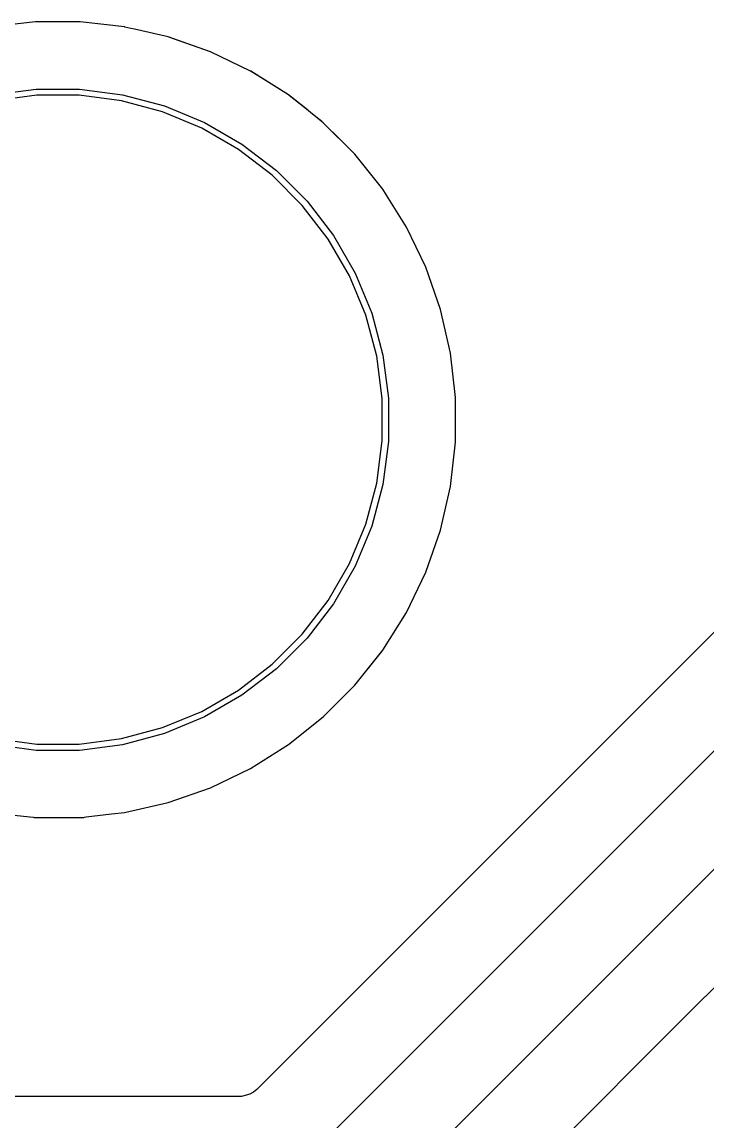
# Model space of a CAD drawing. Header units: inches. Extents: x 1.3 to 5.24, y -7.03 to -1.12.
# Drawn here: x 1.4958 to 1.6891, y -4.0069 to -3.6968 of the extents above; entities that cross this region are included whole.
import ezdxf

# ---------------------------------------------------------------- set-up
doc = ezdxf.new("R2010")
doc.units = ezdxf.units.IN
doc.header["$MEASUREMENT"] = 0
for name, color, linetype, true_color in [('B.Cu', 153, 'CONTINUOUS', 0x4d7fc4), ('B.Mask', 4, 'CONTINUOUS', 0x02ffee), ('B.Paste', 132, 'CONTINUOUS', 0x00c2c2), ('B.Silkscreen', 31, 'CONTINUOUS', 0xe8b2a7), ('Edge.Cuts', 254, 'CONTINUOUS', 0xd0d2cd), ('F.Cu', 13, 'CONTINUOUS', 0xc83434), ('F.Mask', 201, 'CONTINUOUS', 0xd864ff), ('F.Paste', 253, 'CONTINUOUS', 0xb4a09a), ('F.Silkscreen', 41, 'CONTINUOUS', 0xf2eda1), ('In1.Cu', 91, 'CONTINUOUS', 0x7fc87f), ('In2.Cu', 33, 'CONTINUOUS', 0xce7d2c)]:
    doc.layers.add(name, color=color, linetype=linetype, true_color=true_color)

msp = doc.modelspace()

# ---------------------------------------------------------------- linework, layer by layer
at = {"layer": 'B.Cu', "linetype": 'CONTINUOUS'}
for p, q in [((1.4996, -3.69683), (1.48708, -3.69824)), ((1.51221, -3.69683), (1.4996, -3.69683)), ((1.4996, -3.69683), (1.4996, -3.69683)), ((1.4996, -3.69683), (1.4996, -3.69683)), ((1.52473, -3.69824), (1.51221, -3.69683)), ((1.51221, -3.69683), (1.51221, -3.69683)), ((1.51221, -3.69683), (1.51221, -3.69683)), ((1.52474, -3.69824), (1.52473, -3.69824)), ((1.52473, -3.69824), (1.52473, -3.69824)), ((1.52473, -3.69824), (1.52473, -3.69824)), ((1.52473, -3.69824), (1.52473, -3.69824)), ((1.52473, -3.69824), (1.52473, -3.69824)), ((1.52478, -3.69825), (1.52474, -3.69824)), ((1.52645, -3.69863), (1.52478, -3.69825)), ((1.52754, -3.69888), (1.52645, -3.69863)), ((1.53702, -3.70105), (1.52754, -3.69888)), ((1.53704, -3.70105), (1.53702, -3.70105)), ((1.54123, -3.70252), (1.53704, -3.70105)), ((1.54892, -3.70521), (1.54123, -3.70252)), ((1.56028, -3.71068), (1.54892, -3.70521)), ((1.56243, -3.71203), (1.56028, -3.71068)), ((1.56028, -3.71068), (1.56028, -3.71068)), ((1.57095, -3.71739), (1.56243, -3.71203)), ((1.48766, -3.71735), (1.49979, -3.71575)), ((1.49991, -3.71752), (1.48801, -3.71909)), ((1.49979, -3.71575), (1.51202, -3.71575)), ((1.51191, -3.71752), (1.49991, -3.71752)), ((1.5238, -3.71909), (1.51191, -3.71752)), ((1.51202, -3.71575), (1.52415, -3.71735)), ((1.52415, -3.71735), (1.53596, -3.72051)), ((1.57119, -3.71758), (1.57095, -3.71739)), ((1.57561, -3.7211), (1.57119, -3.71758)), ((1.53539, -3.72219), (1.5238, -3.71909)), ((1.53596, -3.72051), (1.54726, -3.72519)), ((1.54648, -3.72678), (1.53539, -3.72219)), ((1.57821, -3.72318), (1.57561, -3.7211)), ((1.5792, -3.72396), (1.57821, -3.72318)), ((1.5808, -3.72524), (1.5792, -3.72396)), ((1.55687, -3.73278), (1.54648, -3.72678)), ((1.54726, -3.72519), (1.55785, -3.73131)), ((1.58972, -3.73416), (1.5808, -3.72524)), ((1.56639, -3.74009), (1.55687, -3.73278)), ((1.55785, -3.73131), (1.56756, -3.73876)), ((1.59758, -3.74401), (1.58972, -3.73416)), ((1.56756, -3.73876), (1.57621, -3.7474)), ((1.57487, -3.74857), (1.56639, -3.74009)), ((1.59861, -3.74566), (1.59758, -3.74401)), ((1.60428, -3.75468), (1.59861, -3.74566)), ((1.58218, -3.75809), (1.57487, -3.74857)), ((1.57621, -3.7474), (1.58365, -3.75711)), ((1.60975, -3.76604), (1.60428, -3.75468)), ((1.58818, -3.76848), (1.58218, -3.75809)), ((1.58365, -3.75711), (1.58977, -3.7677)), ((1.61391, -3.77794), (1.60975, -3.76604)), ((1.59277, -3.77957), (1.58818, -3.76848)), ((1.58977, -3.7677), (1.59445, -3.779)), ((1.59587, -3.79116), (1.59277, -3.77957)), ((1.59445, -3.779), (1.59761, -3.79081)), ((1.61672, -3.79023), (1.61391, -3.77794)), ((1.59744, -3.80306), (1.59587, -3.79116)), ((1.59761, -3.79081), (1.59921, -3.80294)), ((1.61813, -3.80275), (1.61672, -3.79023)), ((1.59744, -3.81505), (1.59744, -3.80306)), ((1.59921, -3.80294), (1.59921, -3.81517)), ((1.61813, -3.81536), (1.61813, -3.80275)), ((1.59587, -3.82695), (1.59744, -3.81505)), ((1.59921, -3.81517), (1.59761, -3.8273)), ((1.61672, -3.82788), (1.61813, -3.81536)), ((1.59277, -3.83854), (1.59587, -3.82695)), ((1.59761, -3.8273), (1.59445, -3.83911)), ((1.61391, -3.84017), (1.61672, -3.82788)), ((1.58818, -3.84963), (1.59277, -3.83854)), ((1.59445, -3.83911), (1.58977, -3.85041)), ((1.60975, -3.85207), (1.61391, -3.84017)), ((1.58218, -3.86002), (1.58818, -3.84963)), ((1.58977, -3.85041), (1.58365, -3.861)), ((1.60428, -3.86343), (1.60975, -3.85207)), ((1.57487, -3.86954), (1.58218, -3.86002)), ((1.58365, -3.861), (1.57621, -3.87071)), ((1.59758, -3.8741), (1.60428, -3.86343)), ((1.56639, -3.87802), (1.57487, -3.86954)), ((1.57621, -3.87071), (1.56756, -3.87936)), ((1.58972, -3.88395), (1.59729, -3.87446)), ((1.59729, -3.87446), (1.59758, -3.8741)), ((1.55687, -3.88533), (1.56639, -3.87802)), ((1.56756, -3.87936), (1.55785, -3.8868)), ((1.54648, -3.89133), (1.55687, -3.88533)), ((1.5808, -3.89287), (1.58972, -3.88395)), ((1.55785, -3.8868), (1.54726, -3.89292)), ((1.53539, -3.89592), (1.54648, -3.89133)), ((1.54726, -3.89292), (1.53596, -3.8976)), ((1.57095, -3.90073), (1.5808, -3.89287)), ((1.5238, -3.89902), (1.53539, -3.89592)), ((1.53596, -3.8976), (1.52415, -3.90076)), ((1.49979, -3.90236), (1.48766, -3.90076)), ((1.48801, -3.89902), (1.49991, -3.90059)), ((1.49991, -3.90059), (1.51191, -3.90059)), ((1.51191, -3.90059), (1.5238, -3.89902)), ((1.52415, -3.90076), (1.51202, -3.90236)), ((1.56028, -3.90743), (1.57095, -3.90073)), ((1.51202, -3.90236), (1.49979, -3.90236)), ((1.54892, -3.9129), (1.56028, -3.90743)), ((1.53702, -3.91706), (1.54892, -3.9129)), ((1.52473, -3.91987), (1.53702, -3.91706)), ((1.49259, -3.92049), (1.49892, -3.9212)), ((1.49892, -3.9212), (1.49922, -3.92128)), ((1.49922, -3.92128), (1.51221, -3.92128)), ((1.51221, -3.92128), (1.51321, -3.92128)), ((1.51321, -3.92128), (1.51341, -3.92117)), ((1.51341, -3.92117), (1.5139, -3.92109)), ((1.5139, -3.92109), (1.52103, -3.92029)), ((1.52103, -3.92029), (1.52473, -3.91987)), ((1.52473, -3.91987), (1.52473, -3.91987)), ((1.52473, -3.91987), (1.52473, -3.91987))]:
    msp.add_line(p, q, dxfattribs=at)
at = {"layer": 'B.Mask', "linetype": 'CONTINUOUS'}
for p, q in [((1.48766, -3.71735), (1.49979, -3.71575)), ((1.49991, -3.71752), (1.48801, -3.71909)), ((1.49979, -3.71575), (1.51202, -3.71575)), ((1.51191, -3.71752), (1.49991, -3.71752)), ((1.5238, -3.71909), (1.51191, -3.71752)), ((1.51202, -3.71575), (1.52415, -3.71735)), ((1.52415, -3.71735), (1.53596, -3.72051)), ((1.53539, -3.72219), (1.5238, -3.71909)), ((1.53596, -3.72051), (1.54726, -3.72519)), ((1.54648, -3.72678), (1.53539, -3.72219)), ((1.55687, -3.73278), (1.54648, -3.72678)), ((1.54726, -3.72519), (1.55785, -3.73131)), ((1.56639, -3.74009), (1.55687, -3.73278)), ((1.55785, -3.73131), (1.56756, -3.73876)), ((1.56756, -3.73876), (1.57621, -3.7474)), ((1.57487, -3.74857), (1.56639, -3.74009)), ((1.58218, -3.75809), (1.57487, -3.74857)), ((1.57621, -3.7474), (1.58365, -3.75711)), ((1.58818, -3.76848), (1.58218, -3.75809)), ((1.58365, -3.75711), (1.58977, -3.7677)), ((1.59277, -3.77957), (1.58818, -3.76848)), ((1.58977, -3.7677), (1.59445, -3.779)), ((1.59587, -3.79116), (1.59277, -3.77957)), ((1.59445, -3.779), (1.59761, -3.79081)), ((1.59744, -3.80306), (1.59587, -3.79116)), ((1.59761, -3.79081), (1.59921, -3.80294)), ((1.59744, -3.81505), (1.59744, -3.80306)), ((1.59921, -3.80294), (1.59921, -3.81517)), ((1.59587, -3.82695), (1.59744, -3.81505)), ((1.59921, -3.81517), (1.59761, -3.8273)), ((1.59277, -3.83854), (1.59587, -3.82695)), ((1.59761, -3.8273), (1.59445, -3.83911)), ((1.58818, -3.84963), (1.59277, -3.83854)), ((1.59445, -3.83911), (1.58977, -3.85041)), ((1.58218, -3.86002), (1.58818, -3.84963)), ((1.58977, -3.85041), (1.58365, -3.861)), ((1.57487, -3.86954), (1.58218, -3.86002)), ((1.58365, -3.861), (1.57621, -3.87071)), ((1.56639, -3.87802), (1.57487, -3.86954)), ((1.57621, -3.87071), (1.56756, -3.87936)), ((1.55687, -3.88533), (1.56639, -3.87802)), ((1.56756, -3.87936), (1.55785, -3.8868)), ((1.54648, -3.89133), (1.55687, -3.88533)), ((1.55785, -3.8868), (1.54726, -3.89292)), ((1.53539, -3.89592), (1.54648, -3.89133)), ((1.54726, -3.89292), (1.53596, -3.8976)), ((1.5238, -3.89902), (1.53539, -3.89592)), ((1.53596, -3.8976), (1.52415, -3.90076)), ((1.49979, -3.90236), (1.48766, -3.90076)), ((1.48801, -3.89902), (1.49991, -3.90059)), ((1.49991, -3.90059), (1.51191, -3.90059)), ((1.51191, -3.90059), (1.5238, -3.89902)), ((1.52415, -3.90076), (1.51202, -3.90236)), ((1.51202, -3.90236), (1.49979, -3.90236))]:
    msp.add_line(p, q, dxfattribs=at)
at = {"layer": 'B.Paste', "linetype": 'CONTINUOUS'}
for p, q in [((1.48766, -3.71735), (1.49979, -3.71575)), ((1.49991, -3.71752), (1.48801, -3.71909)), ((1.49979, -3.71575), (1.51202, -3.71575)), ((1.51191, -3.71752), (1.49991, -3.71752)), ((1.5238, -3.71909), (1.51191, -3.71752)), ((1.51202, -3.71575), (1.52415, -3.71735)), ((1.52415, -3.71735), (1.53596, -3.72051)), ((1.53539, -3.72219), (1.5238, -3.71909)), ((1.53596, -3.72051), (1.54726, -3.72519)), ((1.54648, -3.72678), (1.53539, -3.72219)), ((1.55687, -3.73278), (1.54648, -3.72678)), ((1.54726, -3.72519), (1.55785, -3.73131)), ((1.56639, -3.74009), (1.55687, -3.73278)), ((1.55785, -3.73131), (1.56756, -3.73876)), ((1.56756, -3.73876), (1.57621, -3.7474)), ((1.57487, -3.74857), (1.56639, -3.74009)), ((1.58218, -3.75809), (1.57487, -3.74857)), ((1.57621, -3.7474), (1.58365, -3.75711)), ((1.58818, -3.76848), (1.58218, -3.75809)), ((1.58365, -3.75711), (1.58977, -3.7677)), ((1.59277, -3.77957), (1.58818, -3.76848)), ((1.58977, -3.7677), (1.59445, -3.779)), ((1.59587, -3.79116), (1.59277, -3.77957)), ((1.59445, -3.779), (1.59761, -3.79081)), ((1.59744, -3.80306), (1.59587, -3.79116)), ((1.59761, -3.79081), (1.59921, -3.80294)), ((1.59744, -3.81505), (1.59744, -3.80306)), ((1.59921, -3.80294), (1.59921, -3.81517)), ((1.59587, -3.82695), (1.59744, -3.81505)), ((1.59921, -3.81517), (1.59761, -3.8273)), ((1.59277, -3.83854), (1.59587, -3.82695)), ((1.59761, -3.8273), (1.59445, -3.83911)), ((1.58818, -3.84963), (1.59277, -3.83854)), ((1.59445, -3.83911), (1.58977, -3.85041)), ((1.58218, -3.86002), (1.58818, -3.84963)), ((1.58977, -3.85041), (1.58365, -3.861)), ((1.57487, -3.86954), (1.58218, -3.86002)), ((1.58365, -3.861), (1.57621, -3.87071)), ((1.56639, -3.87802), (1.57487, -3.86954)), ((1.57621, -3.87071), (1.56756, -3.87936)), ((1.55687, -3.88533), (1.56639, -3.87802)), ((1.56756, -3.87936), (1.55785, -3.8868)), ((1.54648, -3.89133), (1.55687, -3.88533)), ((1.55785, -3.8868), (1.54726, -3.89292)), ((1.53539, -3.89592), (1.54648, -3.89133)), ((1.54726, -3.89292), (1.53596, -3.8976)), ((1.5238, -3.89902), (1.53539, -3.89592)), ((1.53596, -3.8976), (1.52415, -3.90076)), ((1.49979, -3.90236), (1.48766, -3.90076)), ((1.48801, -3.89902), (1.49991, -3.90059)), ((1.49991, -3.90059), (1.51191, -3.90059)), ((1.51191, -3.90059), (1.5238, -3.89902)), ((1.52415, -3.90076), (1.51202, -3.90236)), ((1.51202, -3.90236), (1.49979, -3.90236))]:
    msp.add_line(p, q, dxfattribs=at)
at = {"layer": 'B.Silkscreen', "linetype": 'CONTINUOUS'}
for p, q in [((1.48766, -3.71735), (1.49979, -3.71575)), ((1.49991, -3.71752), (1.48801, -3.71909)), ((1.49979, -3.71575), (1.51202, -3.71575)), ((1.51191, -3.71752), (1.49991, -3.71752)), ((1.5238, -3.71909), (1.51191, -3.71752)), ((1.51202, -3.71575), (1.52415, -3.71735)), ((1.52415, -3.71735), (1.53596, -3.72051)), ((1.53539, -3.72219), (1.5238, -3.71909)), ((1.53596, -3.72051), (1.54726, -3.72519)), ((1.54648, -3.72678), (1.53539, -3.72219)), ((1.55687, -3.73278), (1.54648, -3.72678)), ((1.54726, -3.72519), (1.55785, -3.73131)), ((1.56639, -3.74009), (1.55687, -3.73278)), ((1.55785, -3.73131), (1.56756, -3.73876)), ((1.56756, -3.73876), (1.57621, -3.7474)), ((1.57487, -3.74857), (1.56639, -3.74009)), ((1.58218, -3.75809), (1.57487, -3.74857)), ((1.57621, -3.7474), (1.58365, -3.75711)), ((1.58818, -3.76848), (1.58218, -3.75809)), ((1.58365, -3.75711), (1.58977, -3.7677)), ((1.59277, -3.77957), (1.58818, -3.76848)), ((1.58977, -3.7677), (1.59445, -3.779)), ((1.59587, -3.79116), (1.59277, -3.77957)), ((1.59445, -3.779), (1.59761, -3.79081)), ((1.59744, -3.80306), (1.59587, -3.79116)), ((1.59761, -3.79081), (1.59921, -3.80294)), ((1.59744, -3.81505), (1.59744, -3.80306)), ((1.59921, -3.80294), (1.59921, -3.81517)), ((1.59587, -3.82695), (1.59744, -3.81505)), ((1.59921, -3.81517), (1.59761, -3.8273)), ((1.59277, -3.83854), (1.59587, -3.82695)), ((1.59761, -3.8273), (1.59445, -3.83911)), ((1.58818, -3.84963), (1.59277, -3.83854)), ((1.59445, -3.83911), (1.58977, -3.85041)), ((1.58218, -3.86002), (1.58818, -3.84963)), ((1.58977, -3.85041), (1.58365, -3.861)), ((1.57487, -3.86954), (1.58218, -3.86002)), ((1.58365, -3.861), (1.57621, -3.87071)), ((1.56639, -3.87802), (1.57487, -3.86954)), ((1.57621, -3.87071), (1.56756, -3.87936)), ((1.55687, -3.88533), (1.56639, -3.87802)), ((1.56756, -3.87936), (1.55785, -3.8868)), ((1.54648, -3.89133), (1.55687, -3.88533)), ((1.55785, -3.8868), (1.54726, -3.89292)), ((1.53539, -3.89592), (1.54648, -3.89133)), ((1.54726, -3.89292), (1.53596, -3.8976)), ((1.5238, -3.89902), (1.53539, -3.89592)), ((1.53596, -3.8976), (1.52415, -3.90076)), ((1.49979, -3.90236), (1.48766, -3.90076)), ((1.48801, -3.89902), (1.49991, -3.90059)), ((1.49991, -3.90059), (1.51191, -3.90059)), ((1.51191, -3.90059), (1.5238, -3.89902)), ((1.52415, -3.90076), (1.51202, -3.90236)), ((1.51202, -3.90236), (1.49979, -3.90236))]:
    msp.add_line(p, q, dxfattribs=at)
at = {"layer": 'Edge.Cuts', "linetype": 'CONTINUOUS'}
for p, q in [((1.48766, -3.71735), (1.49979, -3.71575)), ((1.49991, -3.71752), (1.48801, -3.71909)), ((1.49979, -3.71575), (1.51202, -3.71575)), ((1.51191, -3.71752), (1.49991, -3.71752)), ((1.5238, -3.71909), (1.51191, -3.71752)), ((1.51202, -3.71575), (1.52415, -3.71735)), ((1.52415, -3.71735), (1.53596, -3.72051)), ((1.53539, -3.72219), (1.5238, -3.71909)), ((1.53596, -3.72051), (1.54726, -3.72519)), ((1.54648, -3.72678), (1.53539, -3.72219)), ((1.55687, -3.73278), (1.54648, -3.72678)), ((1.54726, -3.72519), (1.55785, -3.73131)), ((1.56639, -3.74009), (1.55687, -3.73278)), ((1.55785, -3.73131), (1.56756, -3.73876)), ((1.56756, -3.73876), (1.57621, -3.7474)), ((1.57487, -3.74857), (1.56639, -3.74009)), ((1.58218, -3.75809), (1.57487, -3.74857)), ((1.57621, -3.7474), (1.58365, -3.75711)), ((1.58818, -3.76848), (1.58218, -3.75809)), ((1.58365, -3.75711), (1.58977, -3.7677)), ((1.59277, -3.77957), (1.58818, -3.76848)), ((1.58977, -3.7677), (1.59445, -3.779)), ((1.59587, -3.79116), (1.59277, -3.77957)), ((1.59445, -3.779), (1.59761, -3.79081)), ((1.59744, -3.80306), (1.59587, -3.79116)), ((1.59761, -3.79081), (1.59921, -3.80294)), ((1.59744, -3.81505), (1.59744, -3.80306)), ((1.59921, -3.80294), (1.59921, -3.81517)), ((1.59587, -3.82695), (1.59744, -3.81505)), ((1.59921, -3.81517), (1.59761, -3.8273)), ((1.59277, -3.83854), (1.59587, -3.82695)), ((1.59761, -3.8273), (1.59445, -3.83911)), ((1.58818, -3.84963), (1.59277, -3.83854)), ((1.59445, -3.83911), (1.58977, -3.85041)), ((1.58218, -3.86002), (1.58818, -3.84963)), ((1.58977, -3.85041), (1.58365, -3.861)), ((1.57487, -3.86954), (1.58218, -3.86002)), ((1.58365, -3.861), (1.57621, -3.87071)), ((1.56639, -3.87802), (1.57487, -3.86954)), ((1.57621, -3.87071), (1.56756, -3.87936)), ((1.55687, -3.88533), (1.56639, -3.87802)), ((1.56756, -3.87936), (1.55785, -3.8868)), ((1.54648, -3.89133), (1.55687, -3.88533)), ((1.55785, -3.8868), (1.54726, -3.89292)), ((1.53539, -3.89592), (1.54648, -3.89133)), ((1.54726, -3.89292), (1.53596, -3.8976)), ((1.5238, -3.89902), (1.53539, -3.89592)), ((1.53596, -3.8976), (1.52415, -3.90076)), ((1.49979, -3.90236), (1.48766, -3.90076)), ((1.48801, -3.89902), (1.49991, -3.90059)), ((1.49991, -3.90059), (1.51191, -3.90059)), ((1.51191, -3.90059), (1.5238, -3.89902)), ((1.52415, -3.90076), (1.51202, -3.90236)), ((1.51202, -3.90236), (1.49979, -3.90236))]:
    msp.add_line(p, q, dxfattribs=at)
at = {"layer": 'F.Cu', "linetype": 'CONTINUOUS'}
for p, q in [((1.4996, -3.69683), (1.48708, -3.69824)), ((1.51221, -3.69683), (1.4996, -3.69683)), ((1.4996, -3.69683), (1.4996, -3.69683)), ((1.4996, -3.69683), (1.4996, -3.69683)), ((1.52473, -3.69824), (1.51221, -3.69683)), ((1.51221, -3.69683), (1.51221, -3.69683)), ((1.51221, -3.69683), (1.51221, -3.69683)), ((1.52474, -3.69824), (1.52473, -3.69824)), ((1.52473, -3.69824), (1.52473, -3.69824)), ((1.52473, -3.69824), (1.52473, -3.69824)), ((1.52473, -3.69824), (1.52473, -3.69824)), ((1.52473, -3.69824), (1.52473, -3.69824)), ((1.52478, -3.69825), (1.52474, -3.69824)), ((1.52645, -3.69863), (1.52478, -3.69825)), ((1.52754, -3.69888), (1.52645, -3.69863)), ((1.53702, -3.70105), (1.52754, -3.69888)), ((1.53704, -3.70105), (1.53702, -3.70105)), ((1.53854, -3.70158), (1.53704, -3.70105)), ((1.54892, -3.70521), (1.53854, -3.70158)), ((1.56028, -3.71068), (1.54892, -3.70521)), ((1.56029, -3.71069), (1.56028, -3.71068)), ((1.56033, -3.71071), (1.56029, -3.71069)), ((1.57095, -3.71739), (1.56033, -3.71071)), ((1.48766, -3.71735), (1.49979, -3.71575)), ((1.49991, -3.71752), (1.48801, -3.71909)), ((1.49979, -3.71575), (1.51202, -3.71575)), ((1.51191, -3.71752), (1.49991, -3.71752)), ((1.5238, -3.71909), (1.51191, -3.71752)), ((1.51202, -3.71575), (1.52415, -3.71735)), ((1.52415, -3.71735), (1.53596, -3.72051)), ((1.5763, -3.72165), (1.57095, -3.71739)), ((1.53539, -3.72219), (1.5238, -3.71909)), ((1.53596, -3.72051), (1.54726, -3.72519)), ((1.54648, -3.72678), (1.53539, -3.72219)), ((1.57732, -3.72246), (1.5763, -3.72165)), ((1.58035, -3.72488), (1.57732, -3.72246)), ((1.55687, -3.73278), (1.54648, -3.72678)), ((1.54726, -3.72519), (1.55785, -3.73131)), ((1.5808, -3.72524), (1.58035, -3.72488)), ((1.58035, -3.72488), (1.58035, -3.72488)), ((1.58035, -3.72488), (1.58035, -3.72488)), ((1.58591, -3.73035), (1.5808, -3.72524)), ((1.5808, -3.72524), (1.5808, -3.72524)), ((1.56639, -3.74009), (1.55687, -3.73278)), ((1.55785, -3.73131), (1.56756, -3.73876)), ((1.58972, -3.73416), (1.58591, -3.73035)), ((1.59758, -3.74401), (1.58972, -3.73416)), ((1.56756, -3.73876), (1.57621, -3.7474)), ((1.57487, -3.74857), (1.56639, -3.74009)), ((1.59861, -3.74566), (1.59758, -3.74401)), ((1.60428, -3.75468), (1.59861, -3.74566)), ((1.58218, -3.75809), (1.57487, -3.74857)), ((1.57621, -3.7474), (1.58365, -3.75711)), ((1.60975, -3.76604), (1.60428, -3.75468)), ((1.58818, -3.76848), (1.58218, -3.75809)), ((1.58365, -3.75711), (1.58977, -3.7677)), ((1.61391, -3.77794), (1.60975, -3.76604)), ((1.59277, -3.77957), (1.58818, -3.76848)), ((1.58977, -3.7677), (1.59445, -3.779)), ((1.59587, -3.79116), (1.59277, -3.77957)), ((1.59445, -3.779), (1.59761, -3.79081)), ((1.61672, -3.79023), (1.61391, -3.77794)), ((1.59744, -3.80306), (1.59587, -3.79116)), ((1.59761, -3.79081), (1.59921, -3.80294)), ((1.61813, -3.80275), (1.61672, -3.79023)), ((1.59744, -3.81505), (1.59744, -3.80306)), ((1.59921, -3.80294), (1.59921, -3.81517)), ((1.61813, -3.81536), (1.61813, -3.80275)), ((1.59587, -3.82695), (1.59744, -3.81505)), ((1.59921, -3.81517), (1.59761, -3.8273)), ((1.61672, -3.82788), (1.61813, -3.81536)), ((1.59277, -3.83854), (1.59587, -3.82695)), ((1.59761, -3.8273), (1.59445, -3.83911)), ((1.61391, -3.84017), (1.61672, -3.82788)), ((1.58818, -3.84963), (1.59277, -3.83854)), ((1.59445, -3.83911), (1.58977, -3.85041)), ((1.60975, -3.85207), (1.61391, -3.84017)), ((1.70968, -3.85042), (1.56204, -3.99805)), ((1.58218, -3.86002), (1.58818, -3.84963)), ((1.58977, -3.85041), (1.58365, -3.861)), ((1.60428, -3.86343), (1.60975, -3.85207)), ((1.57487, -3.86954), (1.58218, -3.86002)), ((1.58365, -3.861), (1.57621, -3.87071)), ((1.59758, -3.8741), (1.60428, -3.86343)), ((1.56639, -3.87802), (1.57487, -3.86954)), ((1.56991, -4.02362), (1.72393, -3.8696)), ((1.57621, -3.87071), (1.56756, -3.87936)), ((1.58972, -3.88395), (1.59758, -3.8741)), ((1.55687, -3.88533), (1.56639, -3.87802)), ((1.56756, -3.87936), (1.55785, -3.8868)), ((1.54648, -3.89133), (1.55687, -3.88533)), ((1.5808, -3.89287), (1.58972, -3.88395)), ((1.55785, -3.8868), (1.54726, -3.89292)), ((1.53539, -3.89592), (1.54648, -3.89133)), ((1.73718, -3.88976), (1.58315, -4.04378)), ((1.54726, -3.89292), (1.53596, -3.8976)), ((1.57095, -3.90073), (1.5808, -3.89287)), ((1.5238, -3.89902), (1.53539, -3.89592)), ((1.53596, -3.8976), (1.52415, -3.90076)), ((1.49979, -3.90236), (1.48766, -3.90076)), ((1.48801, -3.89902), (1.49991, -3.90059)), ((1.49991, -3.90059), (1.51191, -3.90059)), ((1.51191, -3.90059), (1.5238, -3.89902)), ((1.52415, -3.90076), (1.51202, -3.90236)), ((1.56028, -3.90743), (1.57095, -3.90073)), ((1.51202, -3.90236), (1.49979, -3.90236)), ((1.54892, -3.9129), (1.56028, -3.90743)), ((1.53702, -3.91706), (1.54892, -3.9129)), ((1.52473, -3.91987), (1.53702, -3.91706)), ((1.49259, -3.92049), (1.49892, -3.9212)), ((1.49892, -3.9212), (1.49922, -3.92128)), ((1.49922, -3.92128), (1.51221, -3.92128)), ((1.51221, -3.92128), (1.51321, -3.92128)), ((1.51321, -3.92128), (1.51341, -3.92117)), ((1.51341, -3.92117), (1.5139, -3.92109)), ((1.5139, -3.92109), (1.52103, -3.92029)), ((1.52103, -3.92029), (1.52473, -3.91987)), ((1.52473, -3.91987), (1.52473, -3.91987)), ((1.52473, -3.91987), (1.52473, -3.91987)), ((1.68108, -3.97929), (1.73124, -3.92913)), ((1.62779, -4.03259), (1.68108, -3.97929)), ((1.55768, -3.99998), (1.43352, -3.99998)), ((1.56002, -3.99938), (1.55768, -3.99998)), ((1.56093, -3.99889), (1.56002, -3.99938)), ((1.56113, -3.99874), (1.56093, -3.99889)), ((1.56204, -3.99805), (1.56113, -3.99874))]:
    msp.add_line(p, q, dxfattribs=at)
at = {"layer": 'F.Mask', "linetype": 'CONTINUOUS'}
for p, q in [((1.48766, -3.71735), (1.49979, -3.71575)), ((1.49991, -3.71752), (1.48801, -3.71909)), ((1.49979, -3.71575), (1.51202, -3.71575)), ((1.51191, -3.71752), (1.49991, -3.71752)), ((1.5238, -3.71909), (1.51191, -3.71752)), ((1.51202, -3.71575), (1.52415, -3.71735)), ((1.52415, -3.71735), (1.53596, -3.72051)), ((1.53539, -3.72219), (1.5238, -3.71909)), ((1.53596, -3.72051), (1.54726, -3.72519)), ((1.54648, -3.72678), (1.53539, -3.72219)), ((1.55687, -3.73278), (1.54648, -3.72678)), ((1.54726, -3.72519), (1.55785, -3.73131)), ((1.56639, -3.74009), (1.55687, -3.73278)), ((1.55785, -3.73131), (1.56756, -3.73876)), ((1.56756, -3.73876), (1.57621, -3.7474)), ((1.57487, -3.74857), (1.56639, -3.74009)), ((1.58218, -3.75809), (1.57487, -3.74857)), ((1.57621, -3.7474), (1.58365, -3.75711)), ((1.58818, -3.76848), (1.58218, -3.75809)), ((1.58365, -3.75711), (1.58977, -3.7677)), ((1.59277, -3.77957), (1.58818, -3.76848)), ((1.58977, -3.7677), (1.59445, -3.779)), ((1.59587, -3.79116), (1.59277, -3.77957)), ((1.59445, -3.779), (1.59761, -3.79081)), ((1.59744, -3.80306), (1.59587, -3.79116)), ((1.59761, -3.79081), (1.59921, -3.80294)), ((1.59744, -3.81505), (1.59744, -3.80306)), ((1.59921, -3.80294), (1.59921, -3.81517)), ((1.59587, -3.82695), (1.59744, -3.81505)), ((1.59921, -3.81517), (1.59761, -3.8273)), ((1.59277, -3.83854), (1.59587, -3.82695)), ((1.59761, -3.8273), (1.59445, -3.83911)), ((1.58818, -3.84963), (1.59277, -3.83854)), ((1.59445, -3.83911), (1.58977, -3.85041)), ((1.58218, -3.86002), (1.58818, -3.84963)), ((1.58977, -3.85041), (1.58365, -3.861)), ((1.57487, -3.86954), (1.58218, -3.86002)), ((1.58365, -3.861), (1.57621, -3.87071)), ((1.56639, -3.87802), (1.57487, -3.86954)), ((1.57621, -3.87071), (1.56756, -3.87936)), ((1.55687, -3.88533), (1.56639, -3.87802)), ((1.56756, -3.87936), (1.55785, -3.8868)), ((1.54648, -3.89133), (1.55687, -3.88533)), ((1.55785, -3.8868), (1.54726, -3.89292)), ((1.53539, -3.89592), (1.54648, -3.89133)), ((1.54726, -3.89292), (1.53596, -3.8976)), ((1.5238, -3.89902), (1.53539, -3.89592)), ((1.53596, -3.8976), (1.52415, -3.90076)), ((1.49979, -3.90236), (1.48766, -3.90076)), ((1.48801, -3.89902), (1.49991, -3.90059)), ((1.49991, -3.90059), (1.51191, -3.90059)), ((1.51191, -3.90059), (1.5238, -3.89902)), ((1.52415, -3.90076), (1.51202, -3.90236)), ((1.51202, -3.90236), (1.49979, -3.90236))]:
    msp.add_line(p, q, dxfattribs=at)
at = {"layer": 'F.Paste', "linetype": 'CONTINUOUS'}
for p, q in [((1.48766, -3.71735), (1.49979, -3.71575)), ((1.49991, -3.71752), (1.48801, -3.71909)), ((1.49979, -3.71575), (1.51202, -3.71575)), ((1.51191, -3.71752), (1.49991, -3.71752)), ((1.5238, -3.71909), (1.51191, -3.71752)), ((1.51202, -3.71575), (1.52415, -3.71735)), ((1.52415, -3.71735), (1.53596, -3.72051)), ((1.53539, -3.72219), (1.5238, -3.71909)), ((1.53596, -3.72051), (1.54726, -3.72519)), ((1.54648, -3.72678), (1.53539, -3.72219)), ((1.55687, -3.73278), (1.54648, -3.72678)), ((1.54726, -3.72519), (1.55785, -3.73131)), ((1.56639, -3.74009), (1.55687, -3.73278)), ((1.55785, -3.73131), (1.56756, -3.73876)), ((1.56756, -3.73876), (1.57621, -3.7474)), ((1.57487, -3.74857), (1.56639, -3.74009)), ((1.58218, -3.75809), (1.57487, -3.74857)), ((1.57621, -3.7474), (1.58365, -3.75711)), ((1.58818, -3.76848), (1.58218, -3.75809)), ((1.58365, -3.75711), (1.58977, -3.7677)), ((1.59277, -3.77957), (1.58818, -3.76848)), ((1.58977, -3.7677), (1.59445, -3.779)), ((1.59587, -3.79116), (1.59277, -3.77957)), ((1.59445, -3.779), (1.59761, -3.79081)), ((1.59744, -3.80306), (1.59587, -3.79116)), ((1.59761, -3.79081), (1.59921, -3.80294)), ((1.59744, -3.81505), (1.59744, -3.80306)), ((1.59921, -3.80294), (1.59921, -3.81517)), ((1.59587, -3.82695), (1.59744, -3.81505)), ((1.59921, -3.81517), (1.59761, -3.8273)), ((1.59277, -3.83854), (1.59587, -3.82695)), ((1.59761, -3.8273), (1.59445, -3.83911)), ((1.58818, -3.84963), (1.59277, -3.83854)), ((1.59445, -3.83911), (1.58977, -3.85041)), ((1.58218, -3.86002), (1.58818, -3.84963)), ((1.58977, -3.85041), (1.58365, -3.861)), ((1.57487, -3.86954), (1.58218, -3.86002)), ((1.58365, -3.861), (1.57621, -3.87071)), ((1.56639, -3.87802), (1.57487, -3.86954)), ((1.57621, -3.87071), (1.56756, -3.87936)), ((1.55687, -3.88533), (1.56639, -3.87802)), ((1.56756, -3.87936), (1.55785, -3.8868)), ((1.54648, -3.89133), (1.55687, -3.88533)), ((1.55785, -3.8868), (1.54726, -3.89292)), ((1.53539, -3.89592), (1.54648, -3.89133)), ((1.54726, -3.89292), (1.53596, -3.8976)), ((1.5238, -3.89902), (1.53539, -3.89592)), ((1.53596, -3.8976), (1.52415, -3.90076)), ((1.49979, -3.90236), (1.48766, -3.90076)), ((1.48801, -3.89902), (1.49991, -3.90059)), ((1.49991, -3.90059), (1.51191, -3.90059)), ((1.51191, -3.90059), (1.5238, -3.89902)), ((1.52415, -3.90076), (1.51202, -3.90236)), ((1.51202, -3.90236), (1.49979, -3.90236))]:
    msp.add_line(p, q, dxfattribs=at)
at = {"layer": 'F.Silkscreen', "linetype": 'CONTINUOUS'}
for p, q in [((1.48766, -3.71735), (1.49979, -3.71575)), ((1.49991, -3.71752), (1.48801, -3.71909)), ((1.49979, -3.71575), (1.51202, -3.71575)), ((1.51191, -3.71752), (1.49991, -3.71752)), ((1.5238, -3.71909), (1.51191, -3.71752)), ((1.51202, -3.71575), (1.52415, -3.71735)), ((1.52415, -3.71735), (1.53596, -3.72051)), ((1.53539, -3.72219), (1.5238, -3.71909)), ((1.53596, -3.72051), (1.54726, -3.72519)), ((1.54648, -3.72678), (1.53539, -3.72219)), ((1.55687, -3.73278), (1.54648, -3.72678)), ((1.54726, -3.72519), (1.55785, -3.73131)), ((1.56639, -3.74009), (1.55687, -3.73278)), ((1.55785, -3.73131), (1.56756, -3.73876)), ((1.56756, -3.73876), (1.57621, -3.7474)), ((1.57487, -3.74857), (1.56639, -3.74009)), ((1.58218, -3.75809), (1.57487, -3.74857)), ((1.57621, -3.7474), (1.58365, -3.75711)), ((1.58818, -3.76848), (1.58218, -3.75809)), ((1.58365, -3.75711), (1.58977, -3.7677)), ((1.59277, -3.77957), (1.58818, -3.76848)), ((1.58977, -3.7677), (1.59445, -3.779)), ((1.59587, -3.79116), (1.59277, -3.77957)), ((1.59445, -3.779), (1.59761, -3.79081)), ((1.59744, -3.80306), (1.59587, -3.79116)), ((1.59761, -3.79081), (1.59921, -3.80294)), ((1.59744, -3.81505), (1.59744, -3.80306)), ((1.59921, -3.80294), (1.59921, -3.81517)), ((1.59587, -3.82695), (1.59744, -3.81505)), ((1.59921, -3.81517), (1.59761, -3.8273)), ((1.59277, -3.83854), (1.59587, -3.82695)), ((1.59761, -3.8273), (1.59445, -3.83911)), ((1.58818, -3.84963), (1.59277, -3.83854)), ((1.59445, -3.83911), (1.58977, -3.85041)), ((1.58218, -3.86002), (1.58818, -3.84963)), ((1.58977, -3.85041), (1.58365, -3.861)), ((1.57487, -3.86954), (1.58218, -3.86002)), ((1.58365, -3.861), (1.57621, -3.87071)), ((1.56639, -3.87802), (1.57487, -3.86954)), ((1.57621, -3.87071), (1.56756, -3.87936)), ((1.55687, -3.88533), (1.56639, -3.87802)), ((1.56756, -3.87936), (1.55785, -3.8868)), ((1.54648, -3.89133), (1.55687, -3.88533)), ((1.55785, -3.8868), (1.54726, -3.89292)), ((1.53539, -3.89592), (1.54648, -3.89133)), ((1.54726, -3.89292), (1.53596, -3.8976)), ((1.5238, -3.89902), (1.53539, -3.89592)), ((1.53596, -3.8976), (1.52415, -3.90076)), ((1.49979, -3.90236), (1.48766, -3.90076)), ((1.48801, -3.89902), (1.49991, -3.90059)), ((1.49991, -3.90059), (1.51191, -3.90059)), ((1.51191, -3.90059), (1.5238, -3.89902)), ((1.52415, -3.90076), (1.51202, -3.90236)), ((1.51202, -3.90236), (1.49979, -3.90236))]:
    msp.add_line(p, q, dxfattribs=at)
at = {"layer": 'In1.Cu', "linetype": 'CONTINUOUS'}
for p, q in [((1.48766, -3.71735), (1.49979, -3.71575)), ((1.49991, -3.71752), (1.48801, -3.71909)), ((1.49979, -3.71575), (1.51202, -3.71575)), ((1.51191, -3.71752), (1.49991, -3.71752)), ((1.5238, -3.71909), (1.51191, -3.71752)), ((1.51202, -3.71575), (1.52415, -3.71735)), ((1.52415, -3.71735), (1.53596, -3.72051)), ((1.53539, -3.72219), (1.5238, -3.71909)), ((1.53596, -3.72051), (1.54726, -3.72519)), ((1.54648, -3.72678), (1.53539, -3.72219)), ((1.55687, -3.73278), (1.54648, -3.72678)), ((1.54726, -3.72519), (1.55785, -3.73131)), ((1.56639, -3.74009), (1.55687, -3.73278)), ((1.55785, -3.73131), (1.56756, -3.73876)), ((1.56756, -3.73876), (1.57621, -3.7474)), ((1.57487, -3.74857), (1.56639, -3.74009)), ((1.58218, -3.75809), (1.57487, -3.74857)), ((1.57621, -3.7474), (1.58365, -3.75711)), ((1.58818, -3.76848), (1.58218, -3.75809)), ((1.58365, -3.75711), (1.58977, -3.7677)), ((1.59277, -3.77957), (1.58818, -3.76848)), ((1.58977, -3.7677), (1.59445, -3.779)), ((1.59587, -3.79116), (1.59277, -3.77957)), ((1.59445, -3.779), (1.59761, -3.79081)), ((1.59744, -3.80306), (1.59587, -3.79116)), ((1.59761, -3.79081), (1.59921, -3.80294)), ((1.59744, -3.81505), (1.59744, -3.80306)), ((1.59921, -3.80294), (1.59921, -3.81517)), ((1.59587, -3.82695), (1.59744, -3.81505)), ((1.59921, -3.81517), (1.59761, -3.8273)), ((1.59277, -3.83854), (1.59587, -3.82695)), ((1.59761, -3.8273), (1.59445, -3.83911)), ((1.58818, -3.84963), (1.59277, -3.83854)), ((1.59445, -3.83911), (1.58977, -3.85041)), ((1.58218, -3.86002), (1.58818, -3.84963)), ((1.58977, -3.85041), (1.58365, -3.861)), ((1.57487, -3.86954), (1.58218, -3.86002)), ((1.58365, -3.861), (1.57621, -3.87071)), ((1.56639, -3.87802), (1.57487, -3.86954)), ((1.57621, -3.87071), (1.56756, -3.87936)), ((1.55687, -3.88533), (1.56639, -3.87802)), ((1.56756, -3.87936), (1.55785, -3.8868)), ((1.54648, -3.89133), (1.55687, -3.88533)), ((1.55785, -3.8868), (1.54726, -3.89292)), ((1.53539, -3.89592), (1.54648, -3.89133)), ((1.54726, -3.89292), (1.53596, -3.8976)), ((1.5238, -3.89902), (1.53539, -3.89592)), ((1.53596, -3.8976), (1.52415, -3.90076)), ((1.49979, -3.90236), (1.48766, -3.90076)), ((1.48801, -3.89902), (1.49991, -3.90059)), ((1.49991, -3.90059), (1.51191, -3.90059)), ((1.51191, -3.90059), (1.5238, -3.89902)), ((1.52415, -3.90076), (1.51202, -3.90236)), ((1.51202, -3.90236), (1.49979, -3.90236))]:
    msp.add_line(p, q, dxfattribs=at)
at = {"layer": 'In2.Cu', "linetype": 'CONTINUOUS'}
for p, q in [((1.48766, -3.71735), (1.49979, -3.71575)), ((1.49991, -3.71752), (1.48801, -3.71909)), ((1.49979, -3.71575), (1.51202, -3.71575)), ((1.51191, -3.71752), (1.49991, -3.71752)), ((1.5238, -3.71909), (1.51191, -3.71752)), ((1.51202, -3.71575), (1.52415, -3.71735)), ((1.52415, -3.71735), (1.53596, -3.72051)), ((1.53539, -3.72219), (1.5238, -3.71909)), ((1.53596, -3.72051), (1.54726, -3.72519)), ((1.54648, -3.72678), (1.53539, -3.72219)), ((1.55687, -3.73278), (1.54648, -3.72678)), ((1.54726, -3.72519), (1.55785, -3.73131)), ((1.56639, -3.74009), (1.55687, -3.73278)), ((1.55785, -3.73131), (1.56756, -3.73876)), ((1.56756, -3.73876), (1.57621, -3.7474)), ((1.57487, -3.74857), (1.56639, -3.74009)), ((1.58218, -3.75809), (1.57487, -3.74857)), ((1.57621, -3.7474), (1.58365, -3.75711)), ((1.58818, -3.76848), (1.58218, -3.75809)), ((1.58365, -3.75711), (1.58977, -3.7677)), ((1.59277, -3.77957), (1.58818, -3.76848)), ((1.58977, -3.7677), (1.59445, -3.779)), ((1.59587, -3.79116), (1.59277, -3.77957)), ((1.59445, -3.779), (1.59761, -3.79081)), ((1.59744, -3.80306), (1.59587, -3.79116)), ((1.59761, -3.79081), (1.59921, -3.80294)), ((1.59744, -3.81505), (1.59744, -3.80306)), ((1.59921, -3.80294), (1.59921, -3.81517)), ((1.59587, -3.82695), (1.59744, -3.81505)), ((1.59921, -3.81517), (1.59761, -3.8273)), ((1.59277, -3.83854), (1.59587, -3.82695)), ((1.59761, -3.8273), (1.59445, -3.83911)), ((1.58818, -3.84963), (1.59277, -3.83854)), ((1.59445, -3.83911), (1.58977, -3.85041)), ((1.58218, -3.86002), (1.58818, -3.84963)), ((1.58977, -3.85041), (1.58365, -3.861)), ((1.57487, -3.86954), (1.58218, -3.86002)), ((1.58365, -3.861), (1.57621, -3.87071)), ((1.56639, -3.87802), (1.57487, -3.86954)), ((1.57621, -3.87071), (1.56756, -3.87936)), ((1.55687, -3.88533), (1.56639, -3.87802)), ((1.56756, -3.87936), (1.55785, -3.8868)), ((1.54648, -3.89133), (1.55687, -3.88533)), ((1.55785, -3.8868), (1.54726, -3.89292)), ((1.53539, -3.89592), (1.54648, -3.89133)), ((1.54726, -3.89292), (1.53596, -3.8976)), ((1.5238, -3.89902), (1.53539, -3.89592)), ((1.53596, -3.8976), (1.52415, -3.90076)), ((1.49979, -3.90236), (1.48766, -3.90076)), ((1.48801, -3.89902), (1.49991, -3.90059)), ((1.49991, -3.90059), (1.51191, -3.90059)), ((1.51191, -3.90059), (1.5238, -3.89902)), ((1.52415, -3.90076), (1.51202, -3.90236)), ((1.51202, -3.90236), (1.49979, -3.90236))]:
    msp.add_line(p, q, dxfattribs=at)

doc.saveas('drawing.dxf')
